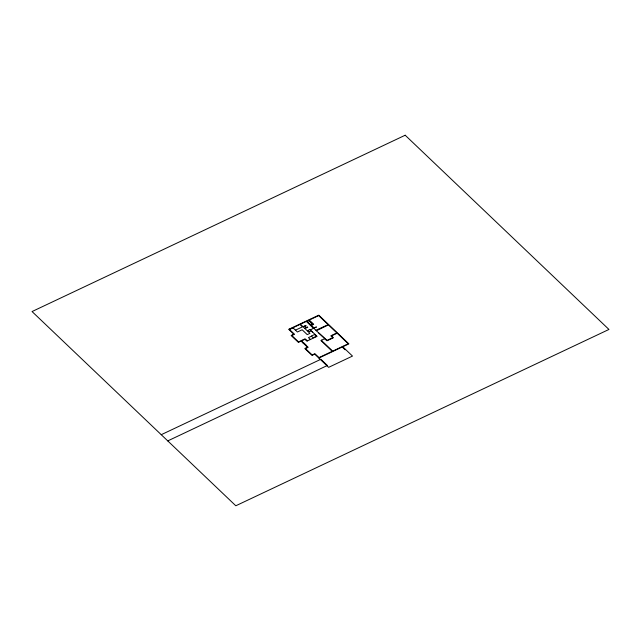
<?xml version="1.0" encoding="UTF-8"?>
<svg xmlns="http://www.w3.org/2000/svg" width="641" height="641" viewBox="0 0 641 641"><rect width="100%" height="100%" fill="white"/><g stroke="black" fill="none" stroke-linecap="round" stroke-linejoin="round"><path stroke-width="0.96" d="M305.861 325.54L305.412 326.598L303.962 326.437M289.403 329.402L308.858 320.244L313.04 324.234L310.54 325.412M289.484 329.498L292.945 327.863M295.389 330.187L302.512 326.822L300.004 324.426M315.885 330.243L328.16 324.642L318.673 315.604L309.242 320.059L313.705 324.314L311.39 325.404L313.906 327.799L316.494 326.974L310.332 329.883L317.095 336.333L306.895 341.148L304.94 339.289L301.47 340.924L308.169 347.31L305.469 348.576L312.167 354.962L314.859 353.688L318.97 357.606L332.254 351.324L320.893 340.499L324.739 338.68L313.794 328.248M312.632 332.078L310.957 331.028L309.563 331.685L308.553 330.724L307.64 331.157L309.94 333.352L307.239 334.626L302.151 329.77L297.44 332.006L292.6 327.527M316.422 330.748L328.432 324.907L336.87 332.943L330.804 335.812L332.759 337.671L327.078 340.355L318.513 332.743M311.486 336.196L308.465 337.623L310.42 339.482M303.041 342.967L303.522 342.743L306.029 345.13L305.549 345.363M318.865 358.055L348.896 343.864L318.785 315.156L288.746 329.346L293.842 334.201L291.142 335.475L298.394 342.382L301.086 341.108L307.504 347.222L304.804 348.496L312.055 355.402L314.755 354.128L328.625 367.357L352.494 356.075L342.735 346.773M343.352 347.358L342.871 347.59L345.122 349.73L345.603 349.505M161.244 434.694L320.861 359.272L327.375 365.474L167.758 440.904M305.917 325.676L304.459 325.692L303.954 326.606M343.015 347.534L345.243 349.657M306.358 321.429L313.505 328.384M324.626 338.736L326.974 340.804L333.424 337.759L331.469 335.9L337.15 333.216L348.231 343.776L332.639 351.148L321.558 340.579L321.734 340.099M310.621 329.746L309.843 329.418L307.36 330.892L304.852 328.496L307.752 327.423L307.456 326.87L304.571 328.232L300.389 324.25M307.528 340.852L305.044 338.841L298.498 341.933L291.807 335.555L294.499 334.281L289.131 329.17M307.456 321.277L307.488 321.494A23.212 15.993 2.9 0 0 310.765 324.65L312.183 323.985A23.212 15.993 2.9 0 0 308.978 320.788L308.609 320.708A4.655 3.213 2.9 0 0 308.041 320.941A4.976 3.421 2.9 0 0 307.504 321.229L307.456 321.277M405.184 135.227L32.05 311.55L235.816 505.773L608.95 329.45L405.184 135.227M314.619 334.514L311.342 336.06L313.161 337.791L316.43 336.245L314.619 334.514"/></g></svg>
